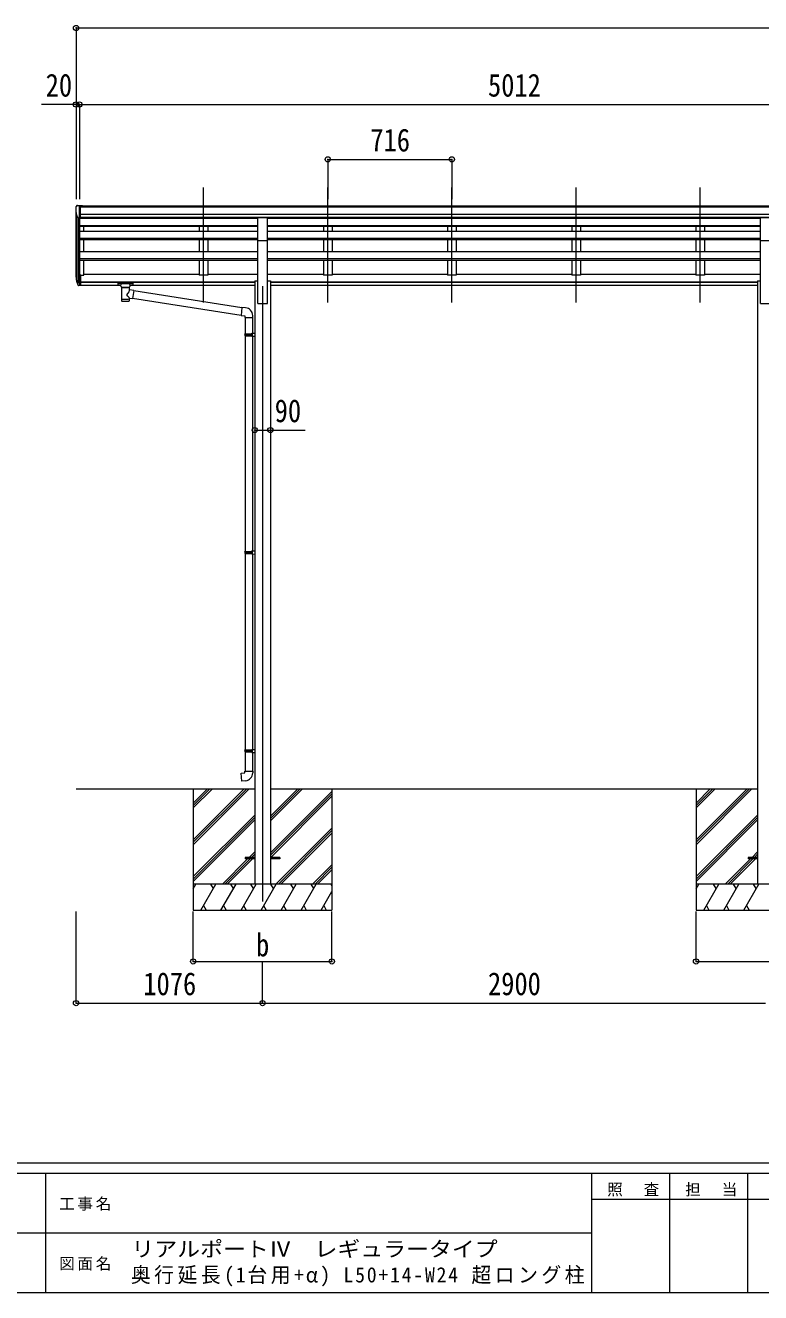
# Model space of a CAD drawing. Units: millimetres at full size, sheet at 1:30. Extents: x -8385 to 8479, y -5853 to 5787.
# Drawn here: x -518 to 3723, y -5853 to 1460 of the extents above; entities that cross this region are included whole.
import ezdxf
from ezdxf.enums import TextEntityAlignment as Align

# ---------------------------------------------------------------- set-up
doc = ezdxf.new("R2010")
doc.units = ezdxf.units.MM
doc.header["$LTSCALE"] = 30
doc.header["$PDMODE"] = 32
doc.header["$PDSIZE"] = 30
for name, color, linetype, lineweight in [('0-0_0', 7, 'Continuous', 9), ('0-1_本体', 4, 'Continuous', 9), ('0-2_部品', 7, 'Continuous', 9), ('0-8_PARTS2', 2, 'Continuous', 9), ('0-A_寸法', 6, 'Continuous', 9), ('F-0_240', 7, 'Continuous', 9)]:
    doc.layers.add(name, color=color, linetype=linetype, lineweight=lineweight)
doc.styles.add('ＭＳ ゴシック', font='')
doc.styles.get('ＭＳ ゴシック').set_extended_font_data('MS Gothic')

msp = doc.modelspace()

# ---------------------------------------------------------------- linework, layer by layer
at = {"layer": '0-0_0'}
for p, q in [((-225.87, -2945.47), (804.93, -2945.47)), ((450.13, -2945.47), (450.13, -3645.47)), ((450.13, -3239.65), (744.31, -2945.47)), ((450.13, -3253.79), (758.45, -2945.47)), ((450.13, -3267.93), (772.6, -2945.47)), ((450.13, -3055.8), (560.46, -2945.47)), ((450.13, -3041.66), (546.32, -2945.47)), ((450.13, -3027.52), (532.18, -2945.47)), ((895.33, -2945.47), (3704.93, -2945.47)), ((895.33, -3131.1), (1080.96, -2945.47)), ((895.33, -3116.96), (1066.82, -2945.47)), ((895.33, -3102.82), (1052.68, -2945.47)), ((895.33, -3314.95), (1250.13, -2960.15)), ((895.33, -3329.09), (1250.13, -2974.29)), ((897.59, -3340.97), (1250.13, -2988.44)), ((1250.13, -2945.47), (1250.13, -3645.47)), ((3350.13, -2945.47), (3350.13, -3645.47)), ((3350.13, -3239.65), (3644.31, -2945.47)), ((3350.13, -3253.79), (3658.45, -2945.47)), ((3350.13, -3267.93), (3672.6, -2945.47)), ((3350.13, -3055.8), (3460.46, -2945.47)), ((3350.13, -3041.66), (3446.32, -2945.47)), ((3350.13, -3027.52), (3432.18, -2945.47)), ((450.13, -3451.78), (804.93, -3096.98)), ((450.13, -3465.92), (804.93, -3111.13)), ((450.13, -3480.07), (804.93, -3125.27)), ((3350.13, -3451.78), (3704.93, -3096.98)), ((3350.13, -3465.92), (3704.93, -3111.13)), ((3350.13, -3480.07), (3704.93, -3125.27)), ((926.94, -3495.47), (1250.13, -3172.28)), ((941.08, -3495.47), (1250.13, -3186.43)), ((955.23, -3495.47), (1250.13, -3200.57)), ((618.57, -3495.47), (764.07, -3349.97)), ((632.72, -3495.47), (778.22, -3349.97)), ((646.86, -3495.47), (792.36, -3349.97)), ((773.07, -3340.97), (804.93, -3309.11)), ((787.22, -3340.97), (804.93, -3323.26)), ((801.36, -3340.97), (804.93, -3337.4)), ((3518.57, -3495.47), (3664.07, -3349.97)), ((3532.72, -3495.47), (3678.22, -3349.97)), ((3546.86, -3495.47), (3692.36, -3349.97)), ((3673.07, -3340.97), (3704.93, -3309.11)), ((3687.22, -3340.97), (3704.93, -3323.26)), ((3701.36, -3340.97), (3704.93, -3337.4)), ((1139.07, -3495.47), (1250.13, -3384.41)), ((1153.22, -3495.47), (1250.13, -3398.56)), ((1167.36, -3495.47), (1250.13, -3412.7)), ((1250.13, -3495.47), (450.13, -3495.47)), ((450.13, -3522.98), (466.01, -3495.47)), ((494.88, -3645.47), (581.48, -3495.47)), ((566.48, -3521.45), (551.48, -3495.47)), ((610.35, -3645.47), (696.95, -3495.47)), ((681.95, -3521.45), (666.95, -3495.47)), ((725.82, -3645.47), (812.42, -3495.47)), ((797.42, -3521.45), (782.42, -3495.47)), ((841.29, -3645.47), (927.89, -3495.47)), ((912.89, -3521.45), (897.89, -3495.47)), ((956.76, -3645.47), (1043.36, -3495.47)), ((1028.36, -3521.45), (1013.36, -3495.47)), ((1072.23, -3645.47), (1158.83, -3495.47)), ((1128.83, -3495.47), (1143.83, -3521.45)), ((1244.3, -3495.47), (1250.13, -3505.57)), ((4150.13, -3495.47), (3350.13, -3495.47)), ((3350.13, -3522.98), (3366.01, -3495.47)), ((3394.88, -3645.47), (3481.48, -3495.47)), ((3466.48, -3521.45), (3451.48, -3495.47)), ((3510.35, -3645.47), (3596.95, -3495.47)), ((3581.95, -3521.45), (3566.95, -3495.47)), ((3625.82, -3645.47), (3712.42, -3495.47)), ((3697.42, -3521.45), (3682.42, -3495.47)), ((1187.7, -3645.47), (1250.13, -3537.33)), ((450.13, -3645.47), (1250.13, -3645.47)), ((509.88, -3619.49), (524.87, -3645.47)), ((625.35, -3619.49), (640.35, -3645.47)), ((740.82, -3619.49), (755.82, -3645.47)), ((856.29, -3619.49), (871.29, -3645.47)), ((971.76, -3619.49), (986.76, -3645.47)), ((1087.23, -3619.49), (1102.23, -3645.47)), ((1202.7, -3619.49), (1217.7, -3645.47)), ((3350.13, -3645.47), (4150.13, -3645.47)), ((3409.88, -3619.49), (3424.87, -3645.47)), ((3525.35, -3619.49), (3540.35, -3645.47)), ((3640.82, -3619.49), (3655.82, -3645.47))]:
    msp.add_line(p, q, dxfattribs=at)
at = {"layer": '0-1_本体'}
for p, q in [((-225.87, 17.65), (-225.87, 381.9)), ((-199.37, 418.65), (4799.63, 418.65)), ((-199.37, 413.3), (4799.63, 413.3)), ((-199.37, 369.77), (4799.63, 369.77)), ((-221.59, 363.1), (-221.59, -6.61)), ((-211.87, 347.74), (-211.87, -24.61)), ((-205.87, 347.27), (-205.87, 19.82)), ((-205.87, 347.26), (822.63, 347.26)), ((-205.87, 305.07), (822.63, 305.07)), ((-205.87, 303.67), (822.63, 303.67)), ((-205.87, 299.98), (822.63, 299.98)), ((-199.37, 352.1), (4799.63, 352.1)), ((822.63, 349.73), (-199.37, 349.73)), ((-180.87, 272.74), (-180.87, 299.98)), ((485.13, 349.73), (485.13, 347.26)), ((485.13, 299.98), (485.13, 272.74)), ((535.13, 349.73), (535.13, 347.26)), ((535.13, 299.98), (535.13, 272.74)), ((877.63, 349.73), (3722.63, 349.73)), ((877.63, 347.26), (3722.63, 347.26)), ((877.63, 305.07), (3722.63, 305.07)), ((877.63, 303.67), (3722.63, 303.67)), ((877.63, 299.98), (3722.63, 299.98)), ((1201.13, 349.73), (1201.13, 347.26)), ((1201.13, 299.98), (1201.13, 272.74)), ((1251.13, 349.73), (1251.13, 347.26)), ((1251.13, 299.98), (1251.13, 272.74)), ((1917.13, 349.73), (1917.13, 347.26)), ((1917.13, 299.98), (1917.13, 272.74)), ((1967.13, 349.73), (1967.13, 347.26)), ((1967.13, 299.98), (1967.13, 272.74)), ((2633.13, 349.73), (2633.13, 347.26)), ((2633.13, 299.98), (2633.13, 272.74)), ((2683.13, 349.73), (2683.13, 347.26)), ((2683.13, 299.98), (2683.13, 272.74)), ((3349.13, 349.73), (3349.13, 347.26)), ((3349.13, 299.98), (3349.13, 272.74)), ((3399.13, 349.73), (3399.13, 347.26)), ((3399.13, 299.98), (3399.13, 272.74)), ((-205.87, 272.74), (822.63, 272.74)), ((-205.87, 232.01), (822.63, 232.01)), ((-205.87, 230.52), (822.63, 230.52)), ((-205.87, 223.71), (822.63, 223.71)), ((-180.87, 154.22), (-180.87, 223.71)), ((485.13, 223.71), (485.13, 154.22)), ((535.13, 223.71), (535.13, 154.22)), ((877.63, 272.74), (3722.63, 272.74)), ((877.63, 232.01), (3722.63, 232.01)), ((877.63, 230.52), (3722.63, 230.52)), ((877.63, 223.71), (3722.63, 223.71)), ((1201.13, 223.71), (1201.13, 154.22)), ((1251.13, 223.71), (1251.13, 154.22)), ((1917.13, 223.71), (1917.13, 154.22)), ((1967.13, 223.71), (1967.13, 154.22)), ((2633.13, 223.71), (2633.13, 154.22)), ((2683.13, 223.71), (2683.13, 154.22)), ((3349.13, 223.71), (3349.13, 154.22)), ((3399.13, 223.71), (3399.13, 154.22)), ((-205.87, 154.22), (822.63, 154.22)), ((822.63, -145.47), (822.63, 218.47)), ((877.63, -145.47), (877.63, 218.47)), ((877.63, 154.22), (3722.63, 154.22)), ((3722.63, -145.47), (3722.63, 218.47)), ((-205.87, 114.91), (822.63, 114.91)), ((-205.87, 113.43), (822.63, 113.43)), ((-205.87, 103.95), (822.63, 103.95)), ((-180.87, 19), (-180.87, 103.95)), ((485.13, 103.95), (485.13, 19)), ((877.63, 114.91), (3722.63, 114.91)), ((877.63, 113.43), (3722.63, 113.43)), ((877.63, 103.95), (3722.63, 103.95)), ((1201.13, 103.95), (1201.13, 19)), ((1917.13, 103.95), (1917.13, 19)), ((2633.13, 103.95), (2633.13, 19)), ((3349.13, 103.95), (3349.13, 19)), ((-199.37, 19), (-180.87, 19)), ((-180.87, 23.8), (485.13, 23.8)), ((535.13, 23.8), (822.63, 23.8)), ((877.63, 23.8), (1201.13, 23.8)), ((1251.13, 23.8), (1917.13, 23.8)), ((1967.13, 23.8), (2633.13, 23.8)), ((2683.13, 23.8), (3349.13, 23.8)), ((3399.13, 23.8), (3722.63, 23.8)), ((-199.37, -20.51), (805.13, -20.51)), ((-199.37, -21.89), (805.13, -21.89)), ((-199.37, -39.07), (32.13, -39.07)), ((86.13, -39.07), (805.13, -39.07)), ((805.13, -15.47), (822.63, -15.47)), ((805.13, -15.47), (805.13, -3495.47)), ((877.63, -15.47), (895.13, -15.47)), ((895.13, -15.47), (895.13, -3495.47)), ((895.13, -20.51), (3705.13, -20.51)), ((895.13, -21.89), (3705.13, -21.89)), ((895.13, -39.07), (3705.13, -39.07)), ((3705.13, -15.47), (3722.63, -15.47)), ((3705.13, -15.47), (3705.13, -3495.47)), ((822.63, -145.47), (877.63, -145.47)), ((3722.63, -145.47), (3777.63, -145.47))]:
    msp.add_line(p, q, dxfattribs=at)
for points in [[(535.13, 103.95), (535.13, 19), (485.13, 19)], [(1251.13, 103.95), (1251.13, 19), (1201.13, 19)], [(1967.13, 103.95), (1967.13, 19), (1917.13, 19)], [(2683.13, 103.95), (2683.13, 19), (2633.13, 19)], [(3399.13, 103.95), (3399.13, 19), (3349.13, 19)]]:
    msp.add_lwpolyline(points, dxfattribs=at)
at = {"layer": '0-2_部品'}
for p, q in [((-227.87, 410.88), (-227.87, 410.25)), ((-220.96, 419.68), (-225.03, 413.88)), ((-217.87, 420.25), (-220.2, 420.11)), ((-217.87, 420.25), (-199.37, 420.25)), ((-205.87, 347.27), (-205.87, 420.25)), ((-199.37, 420.25), (-189.37, 420.16)), ((-199.37, 348.27), (-199.37, 420.25)), ((-189.37, 418.65), (-189.37, 420.16)), ((-213.49, 349.08), (-222.77, 365.15)), ((-205.87, 347.27), (-211.08, 347.59)), ((-199.37, 348.27), (-205.87, 348.27)), ((822.63, 350.38), (877.63, 350.38)), ((822.63, 218.31), (822.63, 350.38)), ((877.63, 218.31), (877.63, 350.38)), ((3722.63, 350.38), (3777.63, 350.38)), ((3722.63, 218.31), (3722.63, 350.38)), ((822.63, 218.31), (877.63, 218.31)), ((3722.63, 218.31), (3777.63, 218.31)), ((-205.87, 19.82), (-205.87, -42.06)), ((-199.37, 19.82), (-205.87, 19.82)), ((-199.37, 19.82), (-199.37, -41.24)), ((-223.48, -6.22), (-213.31, -25.39)), ((-212.3, -24.14), (-222.06, -5.72)), ((-220.89, -23.07), (-213.31, -40.56)), ((-205.87, -24.89), (-211, -24.89)), ((-205.87, -26.89), (-210.71, -26.89)), ((-205.87, -42.06), (-210.71, -42.06)), ((-199.37, -18.49), (-205.87, -18.49)), ((-199.37, -23.89), (-205.87, -23.89)), ((-199.37, -41.24), (-205.87, -41.24)), ((15.63, -26.95), (15.63, -37.71)), ((15.63, -27.14), (15.63, -28.68)), ((17.63, -26.29), (100.63, -26.29)), ((17.63, -28.47), (100.63, -28.47)), ((17.63, -38.38), (32.13, -38.38)), ((32.13, -45.18), (32.13, -34.91)), ((36.23, -49.68), (36.21, -129.98)), ((82.03, -67.26), (82.03, -49.67)), ((107.25, -71.16), (82.03, -67.25)), ((86.13, -45.18), (86.13, -34.91)), ((86.13, -38.38), (100.63, -38.38)), ((107.25, -71.16), (100.23, -116.42)), ((102.63, -26.95), (102.63, -37.71)), ((107.25, -71.16), (731.22, -167.96)), ((82.05, -129.98), (82.03, -113.35)), ((82.03, -113.6), (100.23, -116.42)), ((727.21, -213.79), (100.23, -116.42)), ((752.05, -169.78), (731.22, -167.96)), ((793.13, -225.53), (793.13, -214.61)), ((747.13, -225.53), (793.13, -225.53)), ((749.13, -225.53), (749.13, -319.53)), ((791.13, -225.53), (791.13, -316.97)), ((747.13, -321.53), (748.13, -319.53)), ((747.13, -321.53), (791.13, -321.53)), ((747.13, -321.53), (747.13, -329.53)), ((747.13, -329.53), (791.13, -329.53)), ((747.13, -329.53), (748.13, -331.53)), ((748.13, -319.53), (791.13, -319.53)), ((748.13, -331.53), (791.13, -331.53)), ((749.13, -331.53), (749.13, -1575.72)), ((786.65, -321.53), (786.22, -319.53)), ((789.13, -317.03), (805.13, -316.56)), ((789.13, -319.03), (789.13, -317.03)), ((789.13, -319.03), (791.13, -319.03)), ((789.13, -334.03), (789.13, -332.03)), ((789.13, -334.03), (805.13, -334.5)), ((791.13, -334.09), (791.13, -1573.16)), ((805.13, -316.56), (805.13, -334.5)), ((747.13, -1577.72), (748.13, -1575.72)), ((747.13, -1577.72), (791.13, -1577.72)), ((747.13, -1577.72), (747.13, -1585.72)), ((747.13, -1585.72), (791.13, -1585.72)), ((747.13, -1585.72), (748.13, -1587.72)), ((748.13, -1575.72), (791.13, -1575.72)), ((748.13, -1587.72), (791.13, -1587.72)), ((749.13, -1587.72), (749.13, -2720.88)), ((786.65, -1577.72), (786.22, -1575.72)), ((789.13, -1573.22), (805.13, -1572.75)), ((789.13, -1575.22), (789.13, -1573.22)), ((789.13, -1575.22), (791.13, -1575.22)), ((789.13, -1590.22), (789.13, -1588.22)), ((789.13, -1590.22), (805.13, -1590.69)), ((791.13, -1590.28), (791.13, -2718.32)), ((805.13, -1572.75), (805.13, -1590.69)), ((747.13, -2722.88), (748.13, -2720.88)), ((747.13, -2722.88), (791.13, -2722.88)), ((747.13, -2722.88), (747.13, -2730.88)), ((747.13, -2730.88), (791.13, -2730.88)), ((747.13, -2730.88), (748.13, -2732.88)), ((748.13, -2720.88), (791.13, -2720.88)), ((748.13, -2732.88), (791.13, -2732.88)), ((749.13, -2732.88), (749.13, -2842.88)), ((786.65, -2722.88), (786.22, -2720.88)), ((789.13, -2718.38), (805.13, -2717.91)), ((789.13, -2720.38), (789.13, -2718.38)), ((789.13, -2720.38), (791.13, -2720.38)), ((789.13, -2735.38), (789.13, -2733.38)), ((789.13, -2735.38), (805.13, -2735.85)), ((791.13, -2735.44), (791.13, -2842.88)), ((805.13, -2717.91), (805.13, -2735.85)), ((747.13, -2842.88), (793.13, -2842.88)), ((747.13, -2852.88), (747.13, -2842.88)), ((793.13, -2842.88), (793.13, -2853.79))]:
    msp.add_line(p, q, dxfattribs=at)
at = {"layer": '0-2_部品', "color": 4}
for p, q in [((750.33, -3340.97), (750.33, -3349.97)), ((805.13, -3340.97), (750.33, -3340.97)), ((805.13, -3349.97), (750.33, -3349.97)), ((949.93, -3340.97), (895.13, -3340.97)), ((3650.33, -3340.97), (3650.33, -3349.97)), ((3705.13, -3340.97), (3650.33, -3340.97)), ((3705.13, -3349.97), (3650.33, -3349.97))]:
    msp.add_line(p, q, dxfattribs=at)
at = {"layer": '0-2_部品'}
for points in [[(15.63, -26.95), (15.67, -26.76), (15.75, -26.62), (15.85, -26.53), (15.95, -26.47), (16.07, -26.42), (16.37, -26.36), (16.86, -26.31), (17.4, -26.29), (17.63, -26.29)], [(15.63, -37.71), (15.67, -37.91), (15.75, -38.04), (15.85, -38.14), (15.95, -38.2), (16.07, -38.24), (16.37, -38.31), (16.86, -38.35), (17.4, -38.37), (17.63, -38.38)], [(32.17, -45.13), (32.15, -45.48), (32.39, -46.44), (32.91, -47.32), (33.72, -48.16), (34.83, -48.96), (36.23, -49.68)], [(82.03, -49.67), (82.26, -49.58), (83.62, -48.84), (84.73, -48), (85.49, -47.13), (85.95, -46.23), (86.12, -45.34)], [(100.63, -26.29), (100.98, -26.29), (101.51, -26.32), (101.96, -26.37), (102.27, -26.45), (102.44, -26.54), (102.56, -26.68), (102.62, -26.86), (102.63, -26.95)], [(100.63, -38.38), (100.98, -38.37), (101.51, -38.35), (101.96, -38.3), (102.27, -38.22), (102.44, -38.12), (102.56, -37.98), (102.62, -37.8), (102.63, -37.71)], [(731.22, -167.96), (727.21, -213.79), (747.13, -215.53), (747.13, -225.53)], [(786.65, -321.53), (786.65, -329.53), (786.22, -331.53)], [(789.13, -332.03), (791.13, -332.03), (791.13, -319.03)], [(786.65, -1577.72), (786.65, -1585.72), (786.22, -1587.72)], [(789.13, -1588.22), (791.13, -1588.22), (791.13, -1575.22)], [(786.65, -2722.88), (786.65, -2730.88), (786.22, -2732.88)], [(789.13, -2733.38), (791.13, -2733.38), (791.13, -2720.38)], [(752.05, -2898.62), (731.22, -2900.45), (727.21, -2854.62), (747.13, -2852.88)]]:
    msp.add_lwpolyline(points, dxfattribs=at)
at = {"layer": '0-2_部品', "color": 4}
msp.add_lwpolyline([(949.93, -3340.97), (949.93, -3349.97), (895.13, -3349.97)], dxfattribs=at)
at = {"layer": '0-2_部品'}
for centre, radius, start, end in [((-224.87, 410.88), 3, 93, 180), ((-25.87, 410.25), 202, 180, 192.90261), ((-220.14, 419.11), 1, 93.5, 145), ((-210.89, 350.58), 3, 210, 266.5), ((-137.21, 15.95), 89.07, 174.49576, 194.41188), ((-137.92, 20.23), 88.05, 177.22392, 197.21071), ((-92.65, 13.01), 133.22, 183.27987, 195.71302), ((-210.71, -23.89), 3, 210, 270), ((-210.71, -39.06), 3, 210, 270), ((-211, -23.39), 1.5, 210, 270), ((748.13, -214.61), 45, 0, 85), ((748.13, -2853.79), 45, 275, 0)]:
    msp.add_arc(centre, radius, start, end, dxfattribs=at)
for centre, major_axis, ratio, start_param, end_param in [((17.63, -28.68), (2, 0), 0.109601, 1.5707963, 3.1415927), ((59.13, -34.91), (27, 0), 0.122176, 6.2831853, 9.424778), ((59.14, -50.14), (-22.91, 0.42), 0.072511, 0.0008029, 1.5715993), ((59.14, -51.76), (-22.91, 0.42), 0.072511, 0.0008029, 1.5715993), ((59.12, -50.14), (22.92, 0.42), 0.07247, 4.71158, 6.2823764), ((59.12, -51.76), (22.92, 0.42), 0.07247, 4.71158, 6.2823764), ((59.13, -93.8), (-22.81, -26.62), 0.234429, 1.6855472, 3.1268519), ((70.13, -45.18), (16, 0), 0.361356, 6.2636979, 6.2831853), ((100.63, -28.68), (2, 0), 0.109601, 0, 1.5707963), ((59.13, -129.98), (22.92, 0), 0.101955, 3.1415499, 6.2833984), ((59.13, -117.53), (22.91, 0), 0.122865, 3.1415927, 6.2831853), ((61.69, -91.15), (20.32, -22.25), 0.045535, 0.0389954, 1.3075346)]:
    msp.add_ellipse(centre, major_axis=major_axis, ratio=ratio, start_param=start_param, end_param=end_param, dxfattribs=at)
at = {"layer": '0-8_PARTS2'}
for p, q in [((510.13, -139.27), (510.13, 523.26)), ((1226.13, -139.27), (1226.13, 523.26)), ((1942.13, -139.27), (1942.13, 523.26)), ((2658.13, -139.27), (2658.13, 523.26)), ((3374.13, -139.27), (3374.13, 523.26)), ((850.13, -45.47), (850.13, -3595.47))]:
    msp.add_line(p, q, dxfattribs=at)
at = {"layer": '0-A_寸法'}
for p, q in [((-225.87, 1444.63), (-225.87, 457.26)), ((-225.87, 1444.63), (6258.13, 1444.63)), ((-225.87, 1002.89), (-425.87, 1002.89)), ((-225.87, 1002.89), (-225.87, 457.26)), ((-205.87, 1002.89), (-225.87, 1002.89)), ((-205.87, 1002.89), (-205.87, 457.26)), ((-205.87, 1002.89), (4806.13, 1002.89)), ((-205.87, 1002.89), (-205.87, 457.26)), ((1226.13, 686.27), (1226.13, 457.26)), ((1226.13, 686.27), (1942.13, 686.27)), ((1942.13, 686.27), (1942.13, 457.26)), ((805.13, -875.65), (895.13, -875.65)), ((895.13, -875.65), (1095.13, -875.65)), ((-225.87, -4181.84), (-225.87, -3652.89)), ((450.13, -3941.86), (450.13, -3652.89)), ((1250.13, -3941.86), (1250.13, -3652.89)), ((3350.13, -3941.86), (3350.13, -3652.89)), ((450.13, -3941.86), (1250.13, -3941.86)), ((850.13, -4181.84), (850.13, -3941.86)), ((3350.13, -3941.86), (4150.13, -3941.86)), ((-225.87, -4181.84), (850.13, -4181.84)), ((850.13, -4181.84), (3750.13, -4181.84))]:
    msp.add_line(p, q, dxfattribs=at)
for p in [(-225.87, 1444.63), (-225.87, 1002.89), (-205.87, 1002.89), (1226.13, 686.27), (1942.13, 686.27), (805.13, -875.65), (895.13, -875.65), (450.13, -3941.86), (1250.13, -3941.86), (3350.13, -3941.86), (-225.87, -4181.84), (850.13, -4181.84)]:
    msp.add_point(p, dxfattribs=at)
at = {"layer": 'F-0_240', "color": 5}
for p, q in [((-8385.45, -5102.66), (8054.55, -5102.66)), ((-8385.45, -5162.66), (5387.79, -5162.66)), ((-402.21, -5162.66), (-402.21, -5852.66)), ((2747.79, -5162.66), (2747.79, -5852.66)), ((3197.79, -5162.66), (3197.79, -5852.66)), ((3647.79, -5162.66), (3647.79, -5852.66)), ((2747.79, -5312.66), (4547.79, -5312.66)), ((-3402.21, -5507.66), (2747.79, -5507.66)), ((-8385.45, -5852.66), (8054.55, -5852.66))]:
    msp.add_line(p, q, dxfattribs=at)

# ---------------------------------------------------------------- texts
at = {"layer": '0-A_寸法', "color": 7, "style": 'ＭＳ ゴシック', "width": 0.85}
for s, p in [('20', (-400.87, 1008.89)), ('5012', (2150.13, 1008.89)), ('716', (1471.63, 692.27)), ('90', (920.13, -869.65)), ('b', (812.63, -3951.86)), ('1076', (162.13, -4175.84)), ('2900', (2150.13, -4175.84))]:
    msp.add_text(s, height=132, dxfattribs=at).set_placement(p, align=Align.BOTTOM_LEFT)
at = {"layer": 'F-0_240', "style": 'ＭＳ ゴシック', "width": 1.1}
msp.add_text('リアルポートⅣ\u3000レギュラータイプ', height=87.98, dxfattribs=at).set_placement((93.72, -5671.05), align=Align.BOTTOM_LEFT)
at = {"layer": 'F-0_240', "attachment_point": 7, "style": 'ＭＳ ゴシック'}
for s, insert, char_height in [('\\T1.17;照\u3000査', (2837.79, -5297.66), 65.98), ('\\T1.17;担\u3000当', (3287.79, -5297.66), 65.98), ('\\T1.17;工事名', (-323.11, -5380.16), 65.98), ('\\T1.17;図面名', (-323.11, -5725.16), 65.98), ('\\T1.18;\\W0.95;奥行延長(1台用+α)\\~L50+14-W24\\~超ロング柱', (90.66, -5817.05), 87.98)]:
    msp.add_mtext(s, dxfattribs=dict(at, insert=insert, char_height=char_height))

doc.saveas('drawing.dxf')
